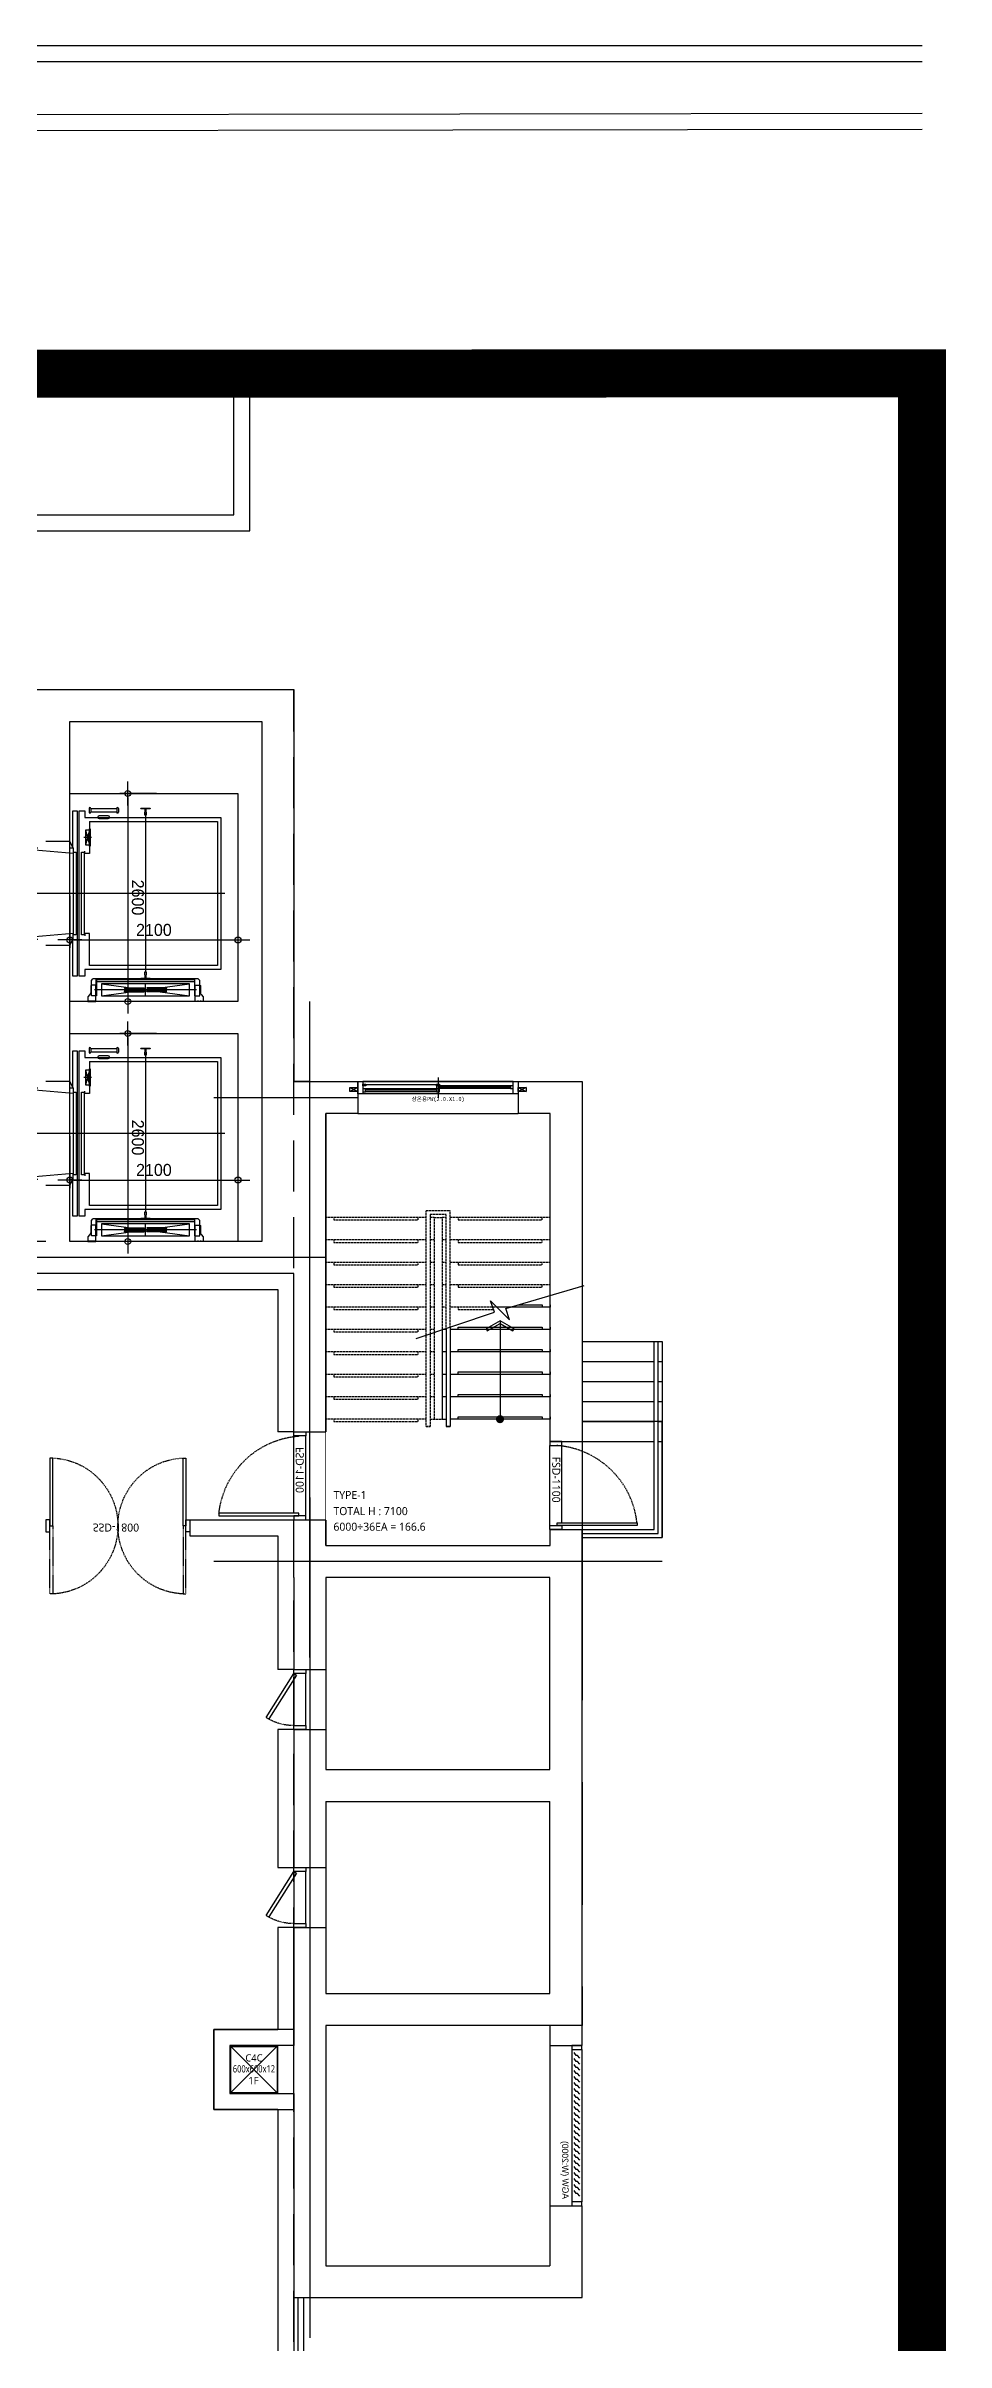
# Model space of a CAD drawing. Header units: millimetres. Extents: x -27104 to 125781, y -3376 to 46996.
# Drawn here: x 121491 to 121711, y 18821 to 19383 of the extents above; entities that cross this region are included whole.
import ezdxf
from ezdxf.enums import TextEntityAlignment as Align

# ---------------------------------------------------------------- set-up
doc = ezdxf.new("R2010")
doc.units = ezdxf.units.MM
doc.header["$LTSCALE"] = 100
doc.header["$MEASUREMENT"] = 0
doc.header["$PDSIZE"] = -10
for name, pattern in [('-HID', [2.5, 1.5, -1]), ('A0-000 XR 평면도$0$HID', [2.5, 1.5, -1]), ('HID', [2.5, 1.5, -1]), ('HIDDEN2', [0.1875, 0.125, -0.0625])]:
    doc.linetypes.add(name, pattern=pattern)
doc.layers.get('0').update_dxf_attribs({"linetype": 'CONTINUOUS'})
doc.layers.get('Defpoints').update_dxf_attribs({"color": 171, "linetype": 'CONTINUOUS'})
doc.layers.add('#프레임 라인', color=189, linetype='CONTINUOUS', plot=False)
for name, color, linetype in [('251', 251, 'CONTINUOUS'), ('A0-000 XR 평면도$0$DOOR', 4, 'CONTINUOUS'), ('A0-000 XR 평면도$0$DOOR(OPEN ELE)', 5, 'CONTINUOUS'), ('CON', 2, 'CONTINUOUS'), ('DOOR', 4, 'CONTINUOUS'), ('DOOR ELE', 253, 'CONTINUOUS'), ('DOOR(OPEN ELE)', 5, 'CONTINUOUS'), ('ELE9', 9, 'CONTINUOUS'), ('ELEV', 253, 'CONTINUOUS'), ('STAIR', 4, 'CONTINUOUS'), ('STAIR(ETC)', 8, 'CONTINUOUS'), ('STEEL', 5, 'CONTINUOUS'), ('SYM(STAIR)', 251, 'CONTINUOUS'), ('WIN', 4, 'CONTINUOUS'), ('WIN-ETC', 1, 'CONTINUOUS'), ('WIN-G', 252, 'CONTINUOUS'), ('WIN2', 5, 'CONTINUOUS'), ('계단-논슬립', 252, 'CONTINUOUS')]:
    doc.layers.add(name, color=color, linetype=linetype)
doc.styles.add('CGS', font='cgse', dxfattribs={"bigfont": 'cgs'})
doc.styles.add('TE', font='malgun_0.ttf')
doc.styles.add('나눔바른고딕', font='NanumBarunGothic.ttf')
doc.styles.add('돋움체', font='')
doc.styles.get('돋움체').set_extended_font_data('DotumChe')
doc.dimstyles.new('NDIM 1200', dxfattribs={"dimscale": 75, "dimtxt": 3, "dimasz": 1, "dimexe": 2, "dimexo": 2, "dimgap": 1, "dimtad": 1, "dimdec": 0, "dimdsep": 46, "dimtxsty": 'CGS', "dimblk": 'DOT0', "dimcen": 1, "dimdle": 8, "dimclrd": 256, "dimclre": 256, "dimclrt": 256, "dimadec": 0, "dimazin": 0, "dimtfac": 1, "dimtdec": 0, "dimtix": 1, "dimtmove": 2, "dimatfit": 3, "dimldrblk": 'DOT0', "dimfxl": 1, "dimtolj": 1, "dimtzin": 0, "dimlwd": -1, "dimlwe": -1, "dimarcsym": 0})

# ---------------------------------------------------------------- blocks, each defined once
blk = doc.blocks.new('A$Ca9cf91a4')
blk.add_wipeout([(13, 100), (13, 2100), (168, 2100), (168, 100)]).dxf.layer = 'WIN'
at = {"layer": 'WIN', "color": 8}
for p, q in [((93, 2100), (43, 2200)), ((93, 2200), (43, 2100)), ((93, 0), (43, 100)), ((93, 100), (43, 0))]:
    blk.add_line(p, q, dxfattribs=at)
at = {"layer": 'WIN', "ltscale": 0.1}
for points in [[(168, 2100), (168, 2040), (13, 2040), (13, 2100)], [(76, 2040), (41, 2040), (41, 2005), (76, 2005)], [(136, 2040), (136, 2000), (116, 2000), (116, 2040)], [(76, 1117), (41, 1117), (41, 1082), (76, 1082)], [(116, 1117), (81, 1117), (81, 1082), (116, 1082)], [(136, 1120), (136, 1080), (116, 1080), (116, 1120)], [(168, 160), (168, 100), (13, 100), (13, 160)], [(116, 195), (81, 195), (81, 160), (116, 160)]]:
    blk.add_lwpolyline(points, close=True, dxfattribs=at)
at = {"layer": 'WIN', "color": 8}
for points in [[(93, 2200), (93, 2100), (43, 2100), (43, 2200)], [(93, 100), (93, 0), (43, 0), (43, 100)]]:
    blk.add_lwpolyline(points, close=True, dxfattribs=at)
at = {"layer": 'WIN-ETC', "ltscale": 0.1}
blk.add_lwpolyline([(218, 1100), (-37, 1100)], dxfattribs=at)
at = {"layer": 'WIN-G', "ltscale": 0.1}
for points in [[(41, 1117), (41, 2005)], [(58, 1117), (58, 2005)], [(76, 1117), (76, 2005)], [(126, 1120), (126, 2000)], [(81, 195), (81, 1082)], [(98, 195), (98, 1082)], [(116, 195), (116, 1082)]]:
    blk.add_lwpolyline(points, dxfattribs=at)
at = {"layer": 'WIN2', "ltscale": 0.1}
for points in [[(13, 160), (13, 2040)], [(168, 160), (168, 2040)]]:
    blk.add_lwpolyline(points, dxfattribs=at)
at = {"layer": 'Defpoints', "style": '돋움체'}
blk.add_text('상온용PW(2.0.X1.0)', height=50, rotation=270, dxfattribs=at).set_placement((-90, 1098), align=Align.BOTTOM_CENTER)
blk = doc.blocks.new('A$C03A90DB8')
at = {"layer": 'DOOR'}
for points in [[(0, 924), (50, 924), (50, 774), (0, 774)], [(1800, 924), (1750, 924), (1750, 774), (1800, 774)]]:
    blk.add_lwpolyline(points, close=True, dxfattribs=at)
for points in [[(50, 0), (50, 849), (85, 849), (85, 0)], [(1750, 0), (1750, 849), (1715, 849), (1715, 0)], [(85, 0), (50, 0)], [(1715, 0), (1750, 0)]]:
    blk.add_lwpolyline(points, dxfattribs=at)
at = {"layer": 'DOOR(OPEN ELE)', "linetype": 'HID', "ltscale": 0.05}
for points in [[(50, 1699), (50, 849), (85, 849), (85, 1699)], [(85, 1699), (50, 1699)], [(1750, 1699), (1750, 849), (1715, 849), (1715, 1699)], [(1715, 1699), (1750, 1699)]]:
    blk.add_lwpolyline(points, dxfattribs=at)
for centre, start, end in [((50, 849), 0, 87.6401), ((1750, 849), 92.3599, 180), ((50, 849), 272.3599, 0), ((1750, 849), 180, 267.6401)]:
    blk.add_arc(centre, 850, start, end, dxfattribs=at)
at = {"layer": 'Defpoints', "style": '나눔바른고딕'}
blk.add_text('SSD-1800', height=100, dxfattribs=at).set_placement((587, 819))
blk = doc.blocks.new('*U428')
at = {"color": 0, "linetype": 'ByBlock'}
for p, q in [((300, 300), (-300, 300)), ((-300, 300), (-300, -300)), ((-288, 288), (288, 288)), ((-288, -288), (-288, 288)), ((288, 288), (288, -288)), ((300, -300), (300, 300)), ((-300, -300), (300, -300)), ((288, -288), (-288, -288))]:
    blk.add_line(p, q, dxfattribs=at)
at = {"layer": 'Defpoints'}
blk.add_point((0, 0), dxfattribs=at)
blk = doc.blocks.new('C4C_1F')
at = {"layer": '#프레임 라인', "ltscale": 0.1}
blk.add_lwpolyline([(-500, -500), (500, -500), (500, 500), (-500, 500)], close=True, dxfattribs=at)
at = {"layer": 'Defpoints', "ltscale": 10000}
for p, q in [((-300, -300), (300, 300)), ((300, -300), (-300, 300))]:
    blk.add_line(p, q, dxfattribs=at)
at = {"ltscale": 0.1}
blk.add_blockref('*U428', (0, 0), dxfattribs=at)
at = {"layer": 'Defpoints', "style": 'TE', "width": 0.8}
blk.add_text('600x600x12', height=90, dxfattribs=at).set_placement((0, -35), align=Align.CENTER)
at = {"layer": 'Defpoints', "style": 'TE'}
for s, p in [('C4C', (0, 102)), ('1F', (-6, -182))]:
    blk.add_text(s, height=90, dxfattribs=at).set_placement(p, align=Align.CENTER)
blk = doc.blocks.new('DOT0')
blk.add_line((-3, 0), (3, 0))
at = {"color": 6}
blk.add_circle((0, 0), 0.75, dxfattribs=at)
blk = doc.blocks.new('*D359')
at = {"layer": 'Defpoints', "ltscale": 0.4, "transparency": 16777216}
for p, q in [((150, 1516), (150, 1059)), ((2750, 1516), (2750, 1059)), ((200, 1159), (2700, 1159))]:
    blk.add_line(p, q, dxfattribs=at)
at = {"layer": 'Defpoints', "color": 0, "ltscale": 0.4, "transparency": 16777216}
for p in [(150, 1616), (2750, 1616), (2750, 1159)]:
    blk.add_point(p, dxfattribs=at)
at = {"layer": 'Defpoints', "ltscale": 0.4, "transparency": 16777216, "xscale": 50, "yscale": 50, "zscale": 50, "rotation": 180}
blk.add_blockref('DOT0', (150, 1159), dxfattribs=at)
at = {"layer": 'Defpoints', "ltscale": 0.4, "transparency": 16777216, "xscale": 50, "yscale": 50, "zscale": 50}
blk.add_blockref('DOT0', (2750, 1159), dxfattribs=at)
at = {"layer": 'Defpoints', "ltscale": 0.4, "transparency": 16777216, "insert": (1450, 1284), "char_height": 150, "attachment_point": 5, "style": 'CGS'}
blk.add_mtext('\\A1;2600', dxfattribs=at)
blk = doc.blocks.new('*D360')
at = {"layer": 'Defpoints', "ltscale": 0.4, "transparency": 16777216}
for p, q in [((1431, 2535), (2081, 2535)), ((1981, 485), (1981, 2485)), ((1431, 435), (2081, 435))]:
    blk.add_line(p, q, dxfattribs=at)
at = {"layer": 'Defpoints', "color": 0, "ltscale": 0.4, "transparency": 16777216}
for p in [(1331, 2535), (1981, 2535), (1331, 435)]:
    blk.add_point(p, dxfattribs=at)
at = {"layer": 'Defpoints', "ltscale": 0.4, "transparency": 16777216, "xscale": 50, "yscale": 50, "zscale": 50}
for p, rotation in [((1981, 2535), 90), ((1981, 435), 270)]:
    blk.add_blockref('DOT0', p, dxfattribs=dict(at, rotation=rotation))
at = {"layer": 'Defpoints', "ltscale": 0.4, "transparency": 16777216, "insert": (1856, 1485), "char_height": 150, "attachment_point": 5, "rotation": 90, "style": 'CGS'}
blk.add_mtext('\\A1;2100', dxfattribs=at)
blk = doc.blocks.new('기준층 계단실A CORE')
at = {"layer": 'STAIR'}
for p, q in [((1250, -1300), (0, -1300)), ((1350, -1300), (1300, -1300)), ((1350, -1300), (1350, -3820)), ((1450, -1300), (1450, -3820)), ((1500, -1300), (1450, -1300)), ((2800, -1300), (1550, -1300)), ((1250, -1580), (0, -1580)), ((1350, -1580), (1300, -1580)), ((1500, -1580), (1450, -1580)), ((2800, -1580), (1550, -1580)), ((1250, -1860), (0, -1860)), ((1350, -1860), (1300, -1860)), ((1500, -1860), (1450, -1860)), ((2800, -1860), (1550, -1860)), ((1250, -2140), (0, -2140)), ((1350, -2140), (1300, -2140)), ((1500, -2140), (1450, -2140)), ((2800, -2140), (1550, -2140)), ((1250, -2420), (0, -2420)), ((1350, -2420), (1300, -2420)), ((1500, -2420), (1450, -2420)), ((2800, -2420), (1550, -2420)), ((1250, -2700), (0, -2700)), ((1350, -2700), (1300, -2700)), ((1500, -2700), (1450, -2700)), ((2800, -2700), (1550, -2700)), ((1250, -2980), (0, -2980)), ((1350, -2980), (1300, -2980)), ((1500, -2980), (1450, -2980)), ((2800, -2980), (1550, -2980)), ((1250, -3260), (0, -3260)), ((1350, -3260), (1300, -3260)), ((1500, -3260), (1450, -3260)), ((2800, -3260), (1550, -3260)), ((1250, -3540), (0, -3540)), ((1350, -3540), (1300, -3540)), ((1500, -3540), (1450, -3540)), ((2800, -3540), (1550, -3540)), ((1250, -3820), (0, -3820)), ((2800, -3820), (1550, -3820))]:
    blk.add_line(p, q, dxfattribs=at)
for points in [[(1350, -1300), (1450, -1300)], [(1300, -3820), (1500, -3820)]]:
    blk.add_lwpolyline(points, dxfattribs=at)
at = {"layer": 'STAIR(ETC)'}
for p, q in [((1250, -3910), (1250, -1210)), ((1250, -1210), (1550, -1210)), ((1500, -1260), (1300, -1260)), ((1300, -3910), (1250, -3910))]:
    blk.add_line(p, q, dxfattribs=at)
for points in [[(1250, -3910), (1550, -3910), (1550, -1210)], [(1300, -1260), (1300, -3860), (1500, -3860), (1500, -1260)]]:
    blk.add_lwpolyline(points, dxfattribs=at)
at = {"layer": 'SYM(STAIR)'}
for points in [[(625, -3850), (625, -535), (2175, -535), (2175, -2333)], [(1125, -2810), (2104, -2484), (2057, -2342), (2293, -2579), (2246, -2437), (3225, -2151)], [(2175, -2589), (2175, -3820)]]:
    blk.add_lwpolyline(points, dxfattribs=at)
for points in [[(2000, -2231), (2014, -2207), (2175, -2300), (2336, -2207), (2350, -2231), (2175, -2333)], [(2000, -2690), (2014, -2715), (2175, -2622), (2336, -2715), (2350, -2690), (2175, -2589)]]:
    blk.add_lwpolyline(points, close=True, dxfattribs=at)
at = {"layer": 'SYM(STAIR)', "const_width": 50}
for points in [[(650, -3850, -1), (600, -3850, -1)], [(2200, -3820, -1), (2150, -3820, -1)]]:
    blk.add_lwpolyline(points, format="xyb", close=True, dxfattribs=at)
at = {"layer": '계단-논슬립'}
for points in [[(100, -1300), (100, -1330), (1150, -1330), (1150, -1300)], [(1650, -1300), (1650, -1330), (2800, -1330), (2800, -1300)], [(100, -1580), (100, -1610), (1150, -1610), (1150, -1580)], [(1650, -1580), (1650, -1610), (2800, -1610), (2800, -1580)], [(100, -1860), (100, -1890), (1150, -1890), (1150, -1860)], [(1650, -1860), (1650, -1890), (2800, -1890), (2800, -1860)], [(100, -2140), (100, -2170), (1150, -2170), (1150, -2140)], [(1650, -2140), (1650, -2170), (2800, -2170), (2800, -2140)], [(100, -2420), (100, -2450), (1150, -2450), (1150, -2420)], [(1650, -2420), (1650, -2450), (2092, -2450)], [(2407, -2390), (2800, -2390), (2800, -2420)], [(100, -2700), (100, -2730), (1150, -2730), (1150, -2700)], [(1650, -2700), (1650, -2670), (2800, -2670), (2800, -2700)], [(100, -2980), (100, -3010), (1150, -3010), (1150, -2980)], [(1650, -2980), (1650, -2950), (2800, -2950), (2800, -2980)], [(100, -3260), (100, -3290), (1150, -3290), (1150, -3260)], [(1650, -3260), (1650, -3230), (2800, -3230), (2800, -3260)], [(100, -3540), (100, -3570), (1150, -3570), (1150, -3540)], [(1650, -3540), (1650, -3510), (2800, -3510), (2800, -3540)], [(100, -3820), (100, -3850), (1150, -3850), (1150, -3820)], [(1650, -3820), (1650, -3790), (2800, -3790), (2800, -3820)]]:
    blk.add_lwpolyline(points, dxfattribs=at)
at = {"layer": 'Defpoints', "style": '나눔바른고딕'}
for s, p in [('TYPE-1', (93, -4817)), ('TOTAL H : 10000', (93, -5019)), ('10000÷60EA = 166.7', (93, -5214))]:
    blk.add_text(s, height=100, dxfattribs=at).set_placement(p)
blk = doc.blocks.new('지하2층 계단실A CORE')
at = {"ltscale": 0.1}
blk.add_wipeout([(0, 5400), (2800, 5400), (2800, 0), (0, 0)], dxfattribs=at).dxf.layer = '251'
at = {"layer": 'CON', "ltscale": 0.1}
for points in [[(400, 5400), (0, 5400), (0, 1420)], [(2800, 1300), (2800, 5400), (2400, 5400)], [(0, 320), (0, 0), (2800, 0), (2800, 200)]]:
    blk.add_lwpolyline(points, dxfattribs=at)
at = {"layer": 'STAIR'}
for p, q in [((2800, 2980), (2134, 2980)), ((1450, 2698), (1450, 1580)), ((1500, 2700), (1455, 2700)), ((2800, 2700), (1550, 2700)), ((1500, 2420), (1450, 2420)), ((2800, 2420), (1550, 2420)), ((1500, 2140), (1450, 2140)), ((2800, 2140), (1550, 2140)), ((1500, 1860), (1450, 1860)), ((2800, 1860), (1550, 1860)), ((2800, 1580), (1550, 1580))]:
    blk.add_line(p, q, dxfattribs=at)
blk.add_lwpolyline([(1450, 1580), (1500, 1580)], dxfattribs=at)
at = {"layer": 'STAIR(ETC)', "linetype": 'HIDDEN2'}
for p, q in [((1250, 1490), (1250, 4190)), ((1250, 4190), (1550, 4190)), ((1500, 4140), (1300, 4140)), ((1300, 4140), (1300, 1490)), ((1350, 4100), (1300, 4100)), ((1350, 4100), (1350, 1580)), ((1450, 4100), (1450, 2698)), ((1500, 4100), (1450, 4100)), ((1500, 2715), (1500, 4140)), ((1350, 3820), (1300, 3820)), ((1500, 3820), (1450, 3820)), ((1350, 3540), (1300, 3540)), ((1500, 3540), (1450, 3540)), ((1350, 3260), (1300, 3260)), ((1500, 3260), (1450, 3260)), ((1350, 2980), (1300, 2980)), ((1500, 2980), (1450, 2980)), ((1350, 2700), (1300, 2700)), ((1350, 2420), (1300, 2420)), ((1350, 2140), (1300, 2140)), ((1350, 1860), (1300, 1860)), ((1300, 1490), (1250, 1490))]:
    blk.add_line(p, q, dxfattribs=at)
at = {"layer": 'STAIR(ETC)'}
for p, q in [((1500, 2715), (1500, 1490)), ((1550, 2732), (1550, 1490)), ((1550, 1490), (1500, 1490))]:
    blk.add_line(p, q, dxfattribs=at)
at = {"layer": 'STAIR(ETC)', "linetype": 'HIDDEN2'}
for points in [[(1350, 4100), (1450, 4100)], [(1550, 2732), (1550, 4190)], [(1250, 1490), (1300, 1490)], [(1300, 1580), (1450, 1580)]]:
    blk.add_lwpolyline(points, dxfattribs=at)
at = {"layer": 'STAIR(ETC)'}
blk.add_lwpolyline([(1500, 1490), (1550, 1490)], dxfattribs=at)
at = {"layer": 'SYM(STAIR)'}
for points in [[(1125, 2590), (2104, 2916), (2057, 3058), (2293, 2821), (2246, 2963), (3225, 3249)], [(2175, 2811), (2175, 1580)]]:
    blk.add_lwpolyline(points, dxfattribs=at)
blk.add_lwpolyline([(2000, 2710), (2014, 2685), (2175, 2778), (2336, 2685), (2350, 2710), (2175, 2811)], close=True, dxfattribs=at)
at = {"layer": 'SYM(STAIR)', "const_width": 50}
blk.add_lwpolyline([(2200, 1580, -1), (2150, 1580, -1)], format="xyb", close=True, dxfattribs=at)
at = {"layer": '계단-논슬립', "linetype": 'HIDDEN2'}
for p, q in [((1250, 4100), (0, 4100)), ((2800, 4100), (1550, 4100)), ((1250, 3820), (0, 3820)), ((2800, 3820), (1550, 3820)), ((1250, 3540), (0, 3540)), ((2800, 3540), (1550, 3540)), ((1250, 3260), (0, 3260)), ((2800, 3260), (1550, 3260)), ((1250, 2980), (0, 2980)), ((2134, 2980), (1550, 2980)), ((1250, 2700), (0, 2700)), ((1250, 2420), (0, 2420)), ((1250, 2140), (0, 2140)), ((1250, 1860), (0, 1860)), ((1250, 1580), (0, 1580))]:
    blk.add_line(p, q, dxfattribs=at)
for points in [[(100, 4100), (100, 4070), (1150, 4070), (1150, 4100)], [(1650, 4100), (1650, 4070), (2700, 4070), (2700, 4100)], [(100, 3820), (100, 3790), (1150, 3790), (1150, 3820)], [(1650, 3820), (1650, 3790), (2700, 3790), (2700, 3820)], [(100, 3540), (100, 3510), (1150, 3510), (1150, 3540)], [(1650, 3540), (1650, 3510), (2700, 3510), (2700, 3540)], [(100, 3260), (100, 3230), (1150, 3230), (1150, 3260)], [(1650, 3260), (1650, 3230), (2700, 3230), (2700, 3260)], [(100, 2980), (100, 2950), (1150, 2950), (1150, 2980)], [(1650, 2980), (1650, 2950), (2092, 2950)], [(100, 2700), (100, 2670), (1150, 2670), (1150, 2700)], [(100, 2420), (100, 2390), (1150, 2390), (1150, 2420)], [(100, 2140), (100, 2110), (1150, 2110), (1150, 2140)], [(100, 1860), (100, 1830), (1150, 1830), (1150, 1860)], [(100, 1580), (100, 1550), (1150, 1550), (1150, 1580)]]:
    blk.add_lwpolyline(points, dxfattribs=at)
at = {"layer": '계단-논슬립'}
for points in [[(2407, 3010), (2700, 3010), (2700, 2980)], [(1650, 2700), (1650, 2730), (2700, 2730), (2700, 2700)], [(1650, 2420), (1650, 2450), (2700, 2450), (2700, 2420)], [(1650, 2140), (1650, 2170), (2700, 2170), (2700, 2140)], [(1650, 1860), (1650, 1890), (2700, 1890), (2700, 1860)], [(1650, 1580), (1650, 1610), (2700, 1610), (2700, 1580)]]:
    blk.add_lwpolyline(points, dxfattribs=at)
at = {"layer": 'Defpoints', "style": '나눔바른고딕'}
for s, p in [('TYPE-1', (93, 583)), ('TOTAL H : 7100', (93, 381)), ('6000÷36EA = 166.6', (93, 186))]:
    blk.add_text(s, height=100, dxfattribs=at).set_placement(p)
blk = doc.blocks.new('A0-000 XR 평면도$0$A$C60820D4B')
at = {"layer": 'A0-000 XR 평면도$0$DOOR'}
for points in [[(4, 600), (350, 50), (380, 68), (35, 617)], [(4, 600), (35, 617)]]:
    blk.add_lwpolyline(points, dxfattribs=at)
for points in [[(500, 700), (500, 750), (350, 750), (350, 700)], [(500, 0), (500, 50), (350, 50), (350, 0)]]:
    blk.add_lwpolyline(points, close=True, dxfattribs=at)
at = {"layer": 'A0-000 XR 평면도$0$DOOR(OPEN ELE)'}
for p, q in [((350, 50), (350, 700)), ((500, 700), (500, 50))]:
    blk.add_line(p, q, dxfattribs=at)
at = {"layer": 'A0-000 XR 평면도$0$DOOR(OPEN ELE)', "linetype": 'A0-000 XR 평면도$0$HID', "ltscale": 0.05}
blk.add_arc((350, 50), 650, 90, 122.1801, dxfattribs=at)
blk = doc.blocks.new('A$C48EA7C17')
at = {"layer": 'DOOR'}
for points in [[(965, 1088), (1000, 1088), (1000, 88), (965, 88)], [(-50, 0), (0, 0), (0, 150), (-50, 150)], [(1050, 0), (1000, 0), (1000, 150), (1050, 150)]]:
    blk.add_lwpolyline(points, close=True, dxfattribs=at)
at = {"layer": 'DOOR ELE', "ltscale": 0.1}
for points in [[(965, 150), (0, 150)], [(1000, 0), (0, 0)]]:
    blk.add_lwpolyline(points, dxfattribs=at)
at = {"layer": 'DOOR(OPEN ELE)', "linetype": 'HID', "ltscale": 0.05}
blk.add_arc((1084, 7), 1087, 96.2785, 175.7623, dxfattribs=at)
at = {"layer": 'Defpoints', "style": '나눔바른고딕'}
blk.add_text('FSD-1100', height=100, dxfattribs=at).set_placement((139, 28))
blk = doc.blocks.new('FDKGLMFGKFGHFGH')
at = {"layer": 'WIN'}
for points in [[(36447933, 599859), (36447983, 599859), (36447983, 599734), (36447933, 599734)], [(36449883, 599859), (36449933, 599859), (36449933, 599734), (36449883, 599734)]]:
    blk.add_lwpolyline(points, close=True, dxfattribs=at)
at = {"layer": 'WIN-G'}
for points in [[(36448051, 599831), (36448086, 599805), (36448086, 599785), (36448121, 599760)], [(36448126, 599831), (36448161, 599805), (36448161, 599785), (36448196, 599760)], [(36448201, 599831), (36448236, 599805), (36448236, 599785), (36448271, 599760)], [(36448276, 599831), (36448311, 599805), (36448311, 599785), (36448346, 599760)], [(36448351, 599831), (36448386, 599805), (36448386, 599785), (36448421, 599760)], [(36448426, 599831), (36448461, 599805), (36448461, 599785), (36448496, 599760)], [(36448501, 599831), (36448536, 599805), (36448536, 599785), (36448571, 599760)], [(36448576, 599831), (36448611, 599805), (36448611, 599785), (36448646, 599760)], [(36448651, 599831), (36448686, 599805), (36448686, 599785), (36448721, 599760)], [(36448726, 599831), (36448761, 599805), (36448761, 599785), (36448796, 599760)], [(36448801, 599831), (36448836, 599805), (36448836, 599785), (36448871, 599760)], [(36448876, 599831), (36448911, 599805), (36448911, 599785), (36448946, 599760)], [(36448951, 599831), (36448986, 599805), (36448986, 599785), (36449021, 599760)], [(36449026, 599831), (36449061, 599805), (36449061, 599785), (36449096, 599760)], [(36449101, 599831), (36449136, 599805), (36449136, 599785), (36449171, 599760)], [(36449176, 599831), (36449211, 599805), (36449211, 599785), (36449246, 599760)], [(36449251, 599831), (36449286, 599805), (36449286, 599785), (36449321, 599760)], [(36449326, 599831), (36449361, 599805), (36449361, 599785), (36449396, 599760)], [(36449401, 599831), (36449436, 599805), (36449436, 599785), (36449471, 599760)], [(36449476, 599831), (36449511, 599805), (36449511, 599785), (36449546, 599760)], [(36449551, 599831), (36449586, 599805), (36449586, 599785), (36449621, 599760)], [(36449626, 599831), (36449661, 599805), (36449661, 599785), (36449696, 599760)], [(36449701, 599831), (36449736, 599805), (36449736, 599785), (36449771, 599760)], [(36449776, 599831), (36449811, 599805), (36449811, 599785), (36449846, 599760)]]:
    blk.add_lwpolyline(points, dxfattribs=at)
at = {"layer": 'WIN2'}
for p, q in [((36449883, 599859), (36447983, 599859)), ((36449883, 599734), (36447983, 599734))]:
    blk.add_line(p, q, dxfattribs=at)
at = {"layer": 'Defpoints', "style": 'CGS'}
blk.add_text('AGW (W:2000)', height=80, rotation=359.6383, dxfattribs=at).set_placement((36448016, 599613))
blk = doc.blocks.new('A$C5d30824a')
at = {"layer": 'CON', "ltscale": 0.1}
for p, q in [((750, 435.4), (750, 135.4)), ((2050, 435.4), (2050, 135.4))]:
    blk.add_line(p, q, dxfattribs=at)
at = {"layer": 'Defpoints', "ltscale": 0.1}
blk.add_lwpolyline([(2750, 435.4), (150, 435.4), (150, 2535.4), (2750, 2535.4)], close=True, dxfattribs=at)
at = {"layer": 'ELEV'}
for p, q in [((450, 620.4), (450, 2320.4)), ((450, 2320.4), (2350, 2320.4)), ((1400, 2370.4), (1400, -20)), ((2350, 2320.4), (2350, 620.4)), ((500, 680.4), (500, 2280.4)), ((500, 2280.4), (2300, 2280.4)), ((2300, 2280.4), (2300, 680.4)), ((2488, 2057.4), (2468, 2037.4)), ((2468, 2037.4), (2468, 723.4)), ((2679, 2057.4), (2488, 2057.4)), ((2545, 2057.4), (2550, 2065.4)), ((2545, 2057.4), (2545, 2057.4)), ((2545, 2002.4), (2545, 2057.4)), ((2550, 2065.4), (2642.2, 2065.4)), ((2603, 2016.4), (2603, 744.4)), ((2655.7, 2070.7), (2663, 2077.4)), ((2663, 2077.4), (2690, 2102.4)), ((2679, 1992.4), (2679, 2057.4)), ((2690, 2102.4), (2750, 2102.4)), ((2755, 2072.4), (2739, 2072.4)), ((2755, 2037.4), (2739, 2037.4)), ((2744, 2002.4), (2744, 2102.4)), ((2750, 2102.4), (2750, 2002.4)), ((2679, 1998.4), (2468, 1998.4)), ((2468, 1992.4), (2679, 1992.4)), ((2474, 768.4), (2474, 1992.4)), ((2505, 1992.4), (2505, 768.4)), ((2678, 830.4), (2528, 1930.4)), ((2678, 1930.4), (2528, 1930.4)), ((2528, 1930.4), (2528, 830.4)), ((2528, 830.4), (2678, 1930.4)), ((2675.4, 2002.4), (2545, 2002.4)), ((2750, 2002.4), (2675.4, 2002.4)), ((2678, 830.4), (2678, 1930.4)), ((332, 1323.4), (332, 1437.4)), ((332, 1437.4), (337.2, 1437.4)), ((2462.8, 1437.4), (2468, 1437.4)), ((2468, 1437.4), (2468, 1323.4)), ((2578, 1642.9), (2578, 1397.9)), ((2578, 1642.9), (2581.5, 1642.9)), ((2578, 1642.9), (2581.5, 1642.9)), ((2578, 1642.9), (2581.5, 1642.9)), ((2578, 1642.9), (2581.5, 1642.9)), ((2581.5, 1642.9), (2581.5, 1397.9)), ((2581.5, 1642.9), (2582, 1639.9)), ((2581.5, 1642.9), (2582, 1639.9)), ((2588, 1640.4), (2591, 1640.4)), ((2588, 1640.4), (2591, 1640.4)), ((2588, 1640.4), (2588, 1400.4)), ((2588, 1640.4), (2594, 1640.4)), ((2588, 1640.4), (2594, 1640.4)), ((2594, 1640.4), (2594, 1400.4)), ((2600, 1640.4), (2600, 1400.4)), ((2606, 1640.4), (2600, 1640.4)), ((2606, 1640.4), (2600, 1640.4)), ((2606, 1640.4), (2603, 1640.4)), ((2606, 1640.4), (2603, 1640.4)), ((2606, 1640.4), (2606, 1400.4)), ((2618, 1640.4), (2612, 1640.4)), ((2612, 1640.4), (2612, 1400.4)), ((2612, 1640.4), (2612, 1400.4)), ((2618, 1640.4), (2615, 1640.4)), ((2618, 1640.4), (2618, 1400.4)), ((2624.5, 1642.9), (2624, 1639.9)), ((2624.5, 1642.9), (2624, 1639.9)), ((2628, 1642.9), (2624.5, 1642.9)), ((2628, 1642.9), (2624.5, 1642.9)), ((2624.5, 1642.9), (2624.5, 1397.9)), ((2628, 1642.9), (2624.5, 1642.9)), ((2628, 1642.9), (2624.5, 1642.9)), ((2628, 1642.9), (2628, 1397.9)), ((337.2, 1323.4), (332, 1323.4)), ((340.2, 1434.6), (342.7, 1389.9)), ((342.7, 1371), (340.2, 1326.3)), ((347.7, 1385.2), (379.8, 1385.2)), ((379.8, 1375.7), (347.7, 1375.7)), ((383, 1388.4), (383, 1388.4)), ((383, 1388.4), (420, 1388.4)), ((420, 1372.4), (383, 1372.4)), ((383, 1372.4), (383, 1372.4)), ((390.9, 1380.4), (2379.7, 1380.4)), ((420, 1388.4), (421, 1387.4)), ((421, 1373.4), (420, 1372.4)), ((421, 1387.4), (421, 1373.4)), ((2379, 1387.4), (2380, 1388.4)), ((2379, 1373.4), (2379, 1387.4)), ((2380, 1372.4), (2379, 1373.4)), ((2380, 1388.4), (2417, 1388.4)), ((2417, 1372.4), (2380, 1372.4)), ((2417, 1388.4), (2417, 1388.4)), ((2417, 1372.4), (2417, 1372.4)), ((2420.3, 1385.2), (2452.3, 1385.2)), ((2452.3, 1375.7), (2420.3, 1375.7)), ((2457.3, 1389.9), (2459.8, 1434.6)), ((2459.8, 1326.3), (2457.3, 1371)), ((2468, 1323.4), (2462.8, 1323.4)), ((2678.3, 1380.4), (2527.7, 1380.4)), ((2578, 1397.9), (2581.5, 1397.9)), ((2578, 1397.9), (2581.5, 1397.9)), ((2578, 1117.3), (2578, 1362.3)), ((2578, 1362.3), (2581.5, 1362.3)), ((2578, 1362.3), (2581.5, 1362.3)), ((2581.5, 1397.9), (2582, 1401)), ((2581.5, 1117.3), (2581.5, 1362.3)), ((2581.5, 1362.3), (2582, 1359.2)), ((2588, 1400.4), (2594, 1400.4)), ((2588, 1400.4), (2594, 1400.4)), ((2588, 1359.8), (2594, 1359.8)), ((2588, 1359.8), (2594, 1359.8)), ((2588, 1119.8), (2588, 1359.8)), ((2594, 1119.8), (2594, 1359.8)), ((2606, 1400.4), (2600, 1400.4)), ((2600, 1119.8), (2600, 1359.8)), ((2606, 1359.8), (2600, 1359.8)), ((2606, 1119.8), (2606, 1359.8)), ((2618, 1400.4), (2612, 1400.4)), ((2618, 1359.8), (2612, 1359.8)), ((2612, 1119.8), (2612, 1359.8)), ((2612, 1119.8), (2612, 1359.8)), ((2618, 1119.8), (2618, 1359.8)), ((2624.5, 1397.9), (2624, 1401)), ((2624.5, 1362.3), (2624, 1359.2)), ((2628, 1397.9), (2624.5, 1397.9)), ((2628, 1397.9), (2624.5, 1397.9)), ((2624.5, 1117.3), (2624.5, 1362.3)), ((2628, 1362.3), (2624.5, 1362.3)), ((2628, 1362.3), (2624.5, 1362.3)), ((2628, 1117.3), (2628, 1362.3)), ((337.5, 1040.6), (382.5, 1040.6)), ((337.5, 694.9), (337.5, 1019.9)), ((337.5, 1019.9), (382.5, 1019.9)), ((337.5, 1019.9), (337.5, 1017.9)), ((382.5, 1019.9), (382.5, 694.9)), ((382.5, 1019.9), (382.5, 1017.9)), ((382.5, 1019.9), (382.5, 1017.9)), ((427.5, 914.6), (427.5, 800.3)), ((461.8, 800.3), (461.8, 914.6)), ((2578, 1117.3), (2581.5, 1117.3)), ((2578, 1117.3), (2581.5, 1117.3)), ((2578, 1117.3), (2581.5, 1117.3)), ((2578, 1117.3), (2581.5, 1117.3)), ((2581.5, 1117.3), (2582, 1120.3)), ((2581.5, 1117.3), (2582, 1120.3)), ((2588, 1119.8), (2591, 1119.8)), ((2588, 1119.8), (2591, 1119.8)), ((2588, 1119.8), (2594, 1119.8)), ((2588, 1119.8), (2594, 1119.8)), ((2606, 1119.8), (2600, 1119.8)), ((2606, 1119.8), (2600, 1119.8)), ((2606, 1119.8), (2603, 1119.8)), ((2606, 1119.8), (2603, 1119.8)), ((2618, 1119.8), (2612, 1119.8)), ((2618, 1119.8), (2615, 1119.8)), ((2624.5, 1117.3), (2624, 1120.3)), ((2624.5, 1117.3), (2624, 1120.3)), ((2628, 1117.3), (2624.5, 1117.3)), ((2628, 1117.3), (2624.5, 1117.3)), ((2628, 1117.3), (2624.5, 1117.3)), ((2628, 1117.3), (2624.5, 1117.3)), ((337.5, 694.9), (337.5, 696.9)), ((337.5, 694.9), (382.5, 694.9)), ((337.5, 674.2), (382.5, 674.2)), ((368, 550.4), (368, 620.4)), ((368, 620.4), (450, 620.4)), ((382.5, 694.9), (382.5, 696.9)), ((382.5, 694.9), (382.5, 696.9)), ((500, 680.4), (900, 680.4)), ((590, 687.6), (810, 687.6)), ((590, 680.4), (590, 687.6)), ((810, 680.4), (590, 680.4)), ((610, 630.4), (790, 680.4)), ((610, 680.4), (790, 630.4)), ((790, 680.4), (610, 680.4)), ((610, 680.4), (610, 630.4)), ((610, 630.4), (790, 630.4)), ((700, 703.6), (700, 607.3)), ((790, 630.4), (790, 680.4)), ((810, 687.6), (810, 680.4)), ((900, 620.4), (870, 620.4)), ((885, 615.4), (1915, 615.4)), ((885, 580.4), (885, 615.4)), ((1915, 580.4), (885, 580.4)), ((900, 680.4), (900, 620.4)), ((2300, 680.4), (1900, 680.4)), ((1900, 680.4), (1900, 620.4)), ((1900, 620.4), (1930, 620.4)), ((1915, 615.4), (1915, 580.4)), ((2350, 620.4), (2432, 620.4)), ((2432, 620.4), (2432, 550.4)), ((2468, 768.4), (2679, 768.4)), ((2679, 762.4), (2468, 762.4)), ((2488, 703.4), (2468, 723.4)), ((2679, 703.4), (2488, 703.4)), ((2528, 830.4), (2678, 830.4)), ((2675.4, 758.4), (2545, 758.4)), ((2545, 758.4), (2545, 703.4)), ((2545, 703.4), (2545, 703.4)), ((2545, 703.4), (2550, 695.4)), ((2550, 695.4), (2642.2, 695.4)), ((2655.7, 690.1), (2663, 683.4)), ((2663, 683.4), (2690, 658.4)), ((2750, 758.4), (2675.4, 758.4)), ((2679, 768.4), (2679, 703.4)), ((2690, 658.4), (2750, 658.4)), ((2755, 723.4), (2739, 723.4)), ((2755, 688.4), (2739, 688.4)), ((2744, 758.4), (2744, 658.4)), ((2750, 658.4), (2750, 758.4)), ((2432, 550.4), (368, 550.4)), ((368, 470.4), (368, 525.4)), ((368, 525.4), (2432, 525.4)), ((830, 470.4), (368, 470.4)), ((750, 435.4), (830, 470.4)), ((885, 515.4), (1915, 515.4)), ((885, 480.4), (885, 515.4)), ((1915, 480.4), (885, 480.4)), ((1915, 515.4), (1915, 480.4)), ((2432, 470.4), (1970, 470.4)), ((2050, 435.4), (1970, 470.4)), ((2432, 525.4), (2432, 470.4))]:
    blk.add_line(p, q, dxfattribs=at)
for centre, radius, start, end in [((2642.2, 2085.4), 20, 270, 312.76883), ((337.2, 1434.4), 3, 3.2861, 90), ((2462.8, 1434.4), 3, 90, 176.7139), ((2585, 1640.4), 3, 190.23668, 0), ((2585, 1640.4), 3, 190.23668, 0), ((2597, 1640.4), 3, 180, 0), ((2597, 1640.4), 3, 180, 0), ((2609, 1640.4), 3, 180, 0), ((2609, 1640.4), 3, 180, 0), ((2621, 1640.4), 3, 180, 349.76332), ((2621, 1640.4), 3, 180, 349.76332), ((337.2, 1326.4), 3, 270, 356.7139), ((347.7, 1390.2), 5, 183.2861, 270), ((347.7, 1370.7), 5, 90, 176.7139), ((379.8, 1388.4), 3.25, 270, 0), ((379.8, 1372.4), 3.25, 0, 90), ((2420.3, 1388.4), 3.25, 180, 270), ((2420.3, 1372.4), 3.25, 90, 180), ((2452.3, 1390.2), 5, 270, 356.7139), ((2452.3, 1370.7), 5, 3.2861, 90), ((2462.8, 1326.4), 3, 183.2861, 270), ((2585, 1400.4), 3, 0, 169.76332), ((2585, 1359.8), 3, 190.23668, 0), ((2597, 1400.4), 3, 0, 180), ((2597, 1359.8), 3, 180, 0), ((2609, 1400.4), 3, 0, 180), ((2609, 1359.8), 3, 180, 0), ((2621, 1400.4), 3, 10.23668, 180), ((2621, 1359.8), 3, 180, 349.76332), ((337.5, 1029.3), 11.3, 90, 270), ((382.5, 1029.3), 11.3, 270, 90), ((444.7, 914.6), 17.1, 0, 180), ((2585, 1119.8), 3, 0, 169.76332), ((2585, 1119.8), 3, 0, 169.76332), ((2597, 1119.8), 3, 0, 180), ((2597, 1119.8), 3, 0, 180), ((2609, 1119.8), 3, 0, 180), ((2609, 1119.8), 3, 0, 180), ((2621, 1119.8), 3, 10.23668, 180), ((2621, 1119.8), 3, 10.23668, 180), ((337.5, 685.6), 11.3, 90, 270), ((382.5, 685.6), 11.3, 270, 90), ((444.7, 800.3), 17.1, 180, 0), ((2642.2, 675.4), 20, 47.23117, 90)]:
    blk.add_arc(centre, radius, start, end, dxfattribs=at)
at = {"layer": 'STEEL', "ltscale": 5}
for p, q in [((830, 435.4), (830, 474.4)), ((830, 474.4), (900, 474.4)), ((900, 474.4), (860, -1.6)), ((1970, 474.4), (1900, 474.4)), ((1900, 474.4), (1940, -1.6)), ((1970, 435.4), (1970, 474.4)), ((830, -1.6), (830, 35.4)), ((1970, -1.6), (1970, 35.4)), ((860, -1.6), (830, -1.6)), ((1940, -1.6), (1970, -1.6))]:
    blk.add_line(p, q, dxfattribs=at)
at = {"layer": 'Defpoints', "ltscale": 0.4}
dim = blk.add_linear_dim(base=(1980.7, 2535.4), p1=(1330.7, 435.4), p2=(1330.7, 2535.4), angle=90, dimstyle='NDIM 1200', override={"dimscale": 50, "dimclrd": 256, "dimclre": 256, "dimclrt": 256}, dxfattribs=at)
dim.commit()
dim.dimension.update_dxf_attribs({"geometry": '*D360', "text_midpoint": (1855.7, 1485.4)})
dim = blk.add_linear_dim(base=(2750, 1158.8), p1=(150, 1616), p2=(2750, 1616), dimstyle='NDIM 1200', override={"dimscale": 50, "dimclrd": 256, "dimclre": 256, "dimclrt": 256}, dxfattribs=at)
dim.commit()
dim.dimension.update_dxf_attribs({"geometry": '*D359', "text_midpoint": (1450, 1283.8)})
blk = doc.blocks.new('ggtyu')
at = {"layer": 'ELE9', "color": 253, "ltscale": 0.1}
for p, q in [((59980.71, 18988.65), (59980.71, 19149.07)), ((59922.02, 19090.38), (59922.02, 19104.07)), ((59916.15, 19090.38), (59898.55, 19090.38)), ((59968.98, 19090.38), (59922.02, 19090.38)), ((59996.36, 19086.46), (59738.12, 19086.46)), ((60066.79, 19012.12), (59957.24, 19012.12))]:
    blk.add_line(p, q, dxfattribs=at)
for points in [[(60130.38, 19382.73), (59875.29, 19382.72), (59528.17, 19382.13)], [(60130.38, 19378.82), (59875.3, 19378.81), (59528.17, 19378.22)], [(59452.02, 19365.3), (60130.38, 19366.31)], [(59441.59, 19361.37), (60130.38, 19362.4)], [(59922.02, 19188.2), (59922.02, 19217.54)], [(59922.02, 19217.54), (59968.98, 19217.54), (59968.98, 19090.38)], [(59922.02, 19129.5), (59922.02, 19162.76)], [(59898.15, 19087.54), (59898.15, 19078.64), (59972.89, 19078.64), (59972.89, 19043.82)], [(60066.79, 19065.92), (60066.79, 19017.99)], [(60065.82, 19061.03), (60066.79, 19061.03)], [(60065.82, 19056.14), (60066.79, 19056.14)], [(60065.82, 19051.25), (60066.79, 19051.25)], [(60065.82, 19046.36), (60066.79, 19046.36)], [(59976.8, 19043.82), (59972.89, 19043.82)], [(60065.82, 19041.47), (60066.79, 19041.47)], [(59980.71, 19027.77), (59980.71, 18879.09)], [(59951.37, 19022.3), (59976.8, 19022.3)], [(59951.37, 19022.3), (59951.37, 19018.38)], [(59951.37, 19018.38), (59972.89, 19018.38), (59972.89, 18985.71)], [(59976.8, 18985.71), (59972.89, 18985.71)], [(59984.63, 18985.71), (59984.63, 18971.04)], [(59972.89, 18971.04), (59972.89, 18937.29)], [(59976.8, 18971.04), (59972.89, 18971.04)], [(59976.8, 18971.04), (59976.8, 18937.29)], [(59972.89, 18937.29), (59976.8, 18937.29)], [(59984.63, 18937.29), (59984.63, 18922.62)], [(59972.89, 18922.62), (59972.89, 18897.67), (59957.24, 18897.67), (59957.24, 18878.11), (59972.89, 18878.11), (59972.89, 18802.79)], [(59976.8, 18922.62), (59976.8, 18893.76), (59961.15, 18893.76), (59961.15, 18882.02), (59976.8, 18882.02), (59976.8, 18802.79)], [(59976.8, 18922.62), (59972.89, 18922.62)], [(59984.63, 18898.65), (59984.63, 18839.96), (60039.4, 18839.96)], [(60039.4, 18898.65), (59984.63, 18898.65)], [(60039.4, 18898.65), (60039.4, 18893.76)], [(59972.89, 18878.11), (59957.24, 18878.11), (59957.24, 18897.67), (59972.89, 18897.67)], [(60039.4, 18893.76), (60047.23, 18893.76)], [(60039.4, 18893.76), (60039.4, 18854.63)], [(59980.71, 18879.09), (59980.71, 18822.35)], [(59976.8, 18869.31), (59976.8, 18832.14), (60047.23, 18832.14), (60047.23, 18854.63)], [(60039.4, 18854.63), (60039.4, 18839.96)], [(60039.4, 18854.63), (60047.23, 18854.63)], [(59977.78, 18832.14), (59977.78, 17397.13)], [(59979.25, 17397.13), (59979.25, 18832.14)]]:
    blk.add_lwpolyline(points, dxfattribs=at)
for points in [[(59535.64, 19264.14), (59966.04, 19264.14), (59966.04, 19302.63), (59535.64, 19302.63)], [(59539.55, 19268.05), (59962.13, 19268.05), (59962.13, 19298.72), (59539.55, 19298.72)], [(59961.15, 18882.02), (59972.89, 18882.02), (59972.89, 18893.76), (59961.15, 18893.76)]]:
    blk.add_lwpolyline(points, close=True, dxfattribs=at)
at = {"layer": 'ELE9', "color": 253, "linetype": 'HIDDEN2'}
blk.add_lwpolyline([(59895.61, 17152.58), (59976.8, 17152.58), (59976.8, 19225.37)], dxfattribs=at)
at = {"layer": 'ELE9', "color": 253, "linetype": '-HID', "ltscale": 0.2}
for points in [[(59895.61, 19225.37), (59976.8, 19225.37)], [(59976.8, 19225.37), (59976.8, 19129.5)], [(59980.71, 19129.5), (59976.8, 19129.5)], [(60047.23, 19008.21), (60047.23, 18898.65), (59984.63, 18898.65)]]:
    blk.add_lwpolyline(points, dxfattribs=at)
at = {"layer": 'ELE9', "color": 253, "ltscale": 1000}
for points in [[(59984.63, 19043.82), (59984.63, 19121.68)], [(60039.4, 19121.68), (60039.4, 19041.47)], [(59976.8, 19043.82), (59976.8, 19082.55), (59898.55, 19082.55)], [(59976.8, 19008.21), (59976.8, 19022.3)], [(60039.4, 19019.95), (60039.4, 19016.03), (59984.63, 19016.03), (59984.63, 19022.3)], [(59976.8, 19008.21), (59976.8, 18985.71)], [(60039.4, 19008.21), (59984.63, 19008.21)], [(59984.63, 19008.21), (59984.63, 18985.71)], [(60039.4, 18961.26), (60039.4, 19008.21)], [(59976.8, 18985.71), (59984.63, 18985.71)], [(59976.8, 18971.04), (59976.8, 18937.29)], [(59976.8, 18971.04), (59984.63, 18971.04)], [(59984.63, 18971.04), (59984.63, 18961.26)], [(59984.63, 18961.26), (60039.4, 18961.26)], [(59984.63, 18953.43), (59984.63, 18937.29)], [(59984.63, 18922.62), (59984.63, 18906.48), (60039.4, 18906.48), (60039.4, 18953.43)], [(59984.63, 18953.43), (60039.4, 18953.43)], [(59976.8, 18937.29), (59984.63, 18937.29)], [(59976.8, 18897.67), (59976.8, 18922.62), (59984.63, 18922.62)]]:
    blk.add_lwpolyline(points, dxfattribs=at)
at = {"layer": 'ELE9', "color": 253, "ltscale": 0.1, "yscale": 0.01956378461538462, "zscale": 0.01956378461538462}
for name, p, xscale, rotation in [('A$C5d30824a', (59913.5, 19202.87), 0.01956378461538462, 270), ('A$C5d30824a', (59913.5, 19144.18), 0.01956378461538462, 270), ('A$Ca9cf91a4', (60033.54, 19126.22), 0.01956378461538462, 90.00000000000001), ('A$C48EA7C17', (59979.74, 19042.84), -0.01956378461538462, 90), ('A$C03A90DB8', (59916.15, 19037.44), -0.01956378461538462, 180), ('FDKGLMFGKFGHFGH', (48311.71, -694204.88), -0.01956378461538462, 269.999999999376)]:
    blk.add_blockref(name, p, dxfattribs=dict(at, xscale=xscale, rotation=rotation))
at = {"layer": 'ELE9', "color": 253, "xscale": 0.01956378461538462, "yscale": 0.01956378461538462, "zscale": 0.01956378461538462}
blk.add_blockref('기준층 계단실A CORE', (59984.63, 19121.68), dxfattribs=at)
at = {"layer": 'ELE9', "color": 253, "xscale": -0.01956378461538462, "yscale": 0.01956378461538462, "zscale": 0.01956378461538462, "rotation": 180}
for p in [(59969.95, 18985.71), (59969.95, 18937.29)]:
    blk.add_blockref('A0-000 XR 평면도$0$A$C60820D4B', p, dxfattribs=at)
at = {"layer": 'ELE9', "color": 253, "ltscale": 0.1, "xscale": 0.01956378461538462, "yscale": 0.01956378461538462, "zscale": 0.01956378461538462}
blk.add_blockref('C4C_1F', (59967.02, 18887.89), dxfattribs=at)
at = {"layer": 'ELE9', "color": 253, "ltscale": 0.1}
blk.add_line((59957.24, 19125.59), (59992.45, 19125.59), dxfattribs=at)
at = {"layer": 'ELE9', "color": 253, "ltscale": 1000}
for p, q in [((59992.45, 19121.68), (59984.63, 19121.68)), ((60039.4, 19121.68), (60031.58, 19121.68))]:
    blk.add_line(p, q, dxfattribs=at)
at = {"layer": 'ELE9', "color": 253, "ltscale": 10, "const_width": 11.74}
blk.add_lwpolyline([(56050.66, 16905.19), (60130.09, 16905.19), (60130.38, 19302.64), (58117.4, 19302.45)], dxfattribs=at)
at = {"layer": 'ELE9', "color": 253, "linetype": '-HID', "ltscale": 0.2}
blk.add_lwpolyline([(59980.71, 19129.5), (60047.23, 19129.5), (60047.23, 19008.21)], dxfattribs=at)
at = {"layer": 'ELE9', "color": 253}
blk.add_lwpolyline([(59992.45, 19121.68), (59984.63, 19121.68), (59984.63, 19016.03), (60039.4, 19016.03), (60039.4, 19121.68), (60031.58, 19121.68)], dxfattribs=at)
at = {"layer": 'ELE9', "color": 253, "xscale": 0.01956378461538462, "yscale": 0.01956378461538462, "zscale": 0.01956378461538462}
blk.add_blockref('지하2층 계단실A CORE', (59984.63, 19016.03), dxfattribs=at)
at = {"layer": 'ELE9', "color": 253, "ltscale": 0.1}
for points in [[(59895.61, 19225.37), (59976.8, 19225.37), (59976.8, 19129.5), (60047.23, 19129.5), (60047.23, 19041.47)], [(59992.45, 19129.5), (59992.45, 19121.68)], [(60031.58, 19129.5), (60031.58, 19121.68)], [(59992.45, 19121.68), (60031.58, 19121.68)], [(60047.23, 19065.92), (60066.79, 19065.92)], [(60047.23, 19018.97), (60065.82, 19018.97), (60065.82, 19065.92)], [(60047.23, 19019.95), (60064.84, 19019.95), (60064.84, 19065.92)], [(60047.23, 19061.03), (60064.84, 19061.03)], [(60047.23, 19056.14), (60064.84, 19056.14)], [(60047.23, 19051.25), (60064.84, 19051.25)], [(60047.23, 19046.36), (60064.84, 19046.36)], [(60047.23, 19017.99), (60066.79, 19017.99), (60066.79, 19046.36), (60047.23, 19046.36)], [(59976.8, 19043.82), (59984.63, 19043.82)], [(60039.4, 19041.47), (60047.23, 19041.47)], [(60047.23, 19041.47), (60047.23, 19019.95)], [(60047.23, 19041.47), (60064.84, 19041.47)], [(59976.8, 19022.3), (59984.63, 19022.3)], [(60039.4, 19019.95), (60047.23, 19019.95)], [(60047.23, 18893.76), (60047.23, 19019.95)], [(60047.23, 19017.99), (60066.79, 19017.99)]]:
    blk.add_lwpolyline(points, dxfattribs=at)
at = {"layer": 'ELE9', "color": 253, "ltscale": 0.1, "xscale": 0.01956378461538462, "yscale": 0.01956378461538462, "zscale": 0.01956378461538462, "rotation": 270}
blk.add_blockref('A$C48EA7C17', (60039.4, 19040.49), dxfattribs=at)

msp = doc.modelspace()

# ---------------------------------------------------------------- block references
msp.add_blockref('ggtyu', (61575, 0))

doc.saveas('drawing.dxf')
